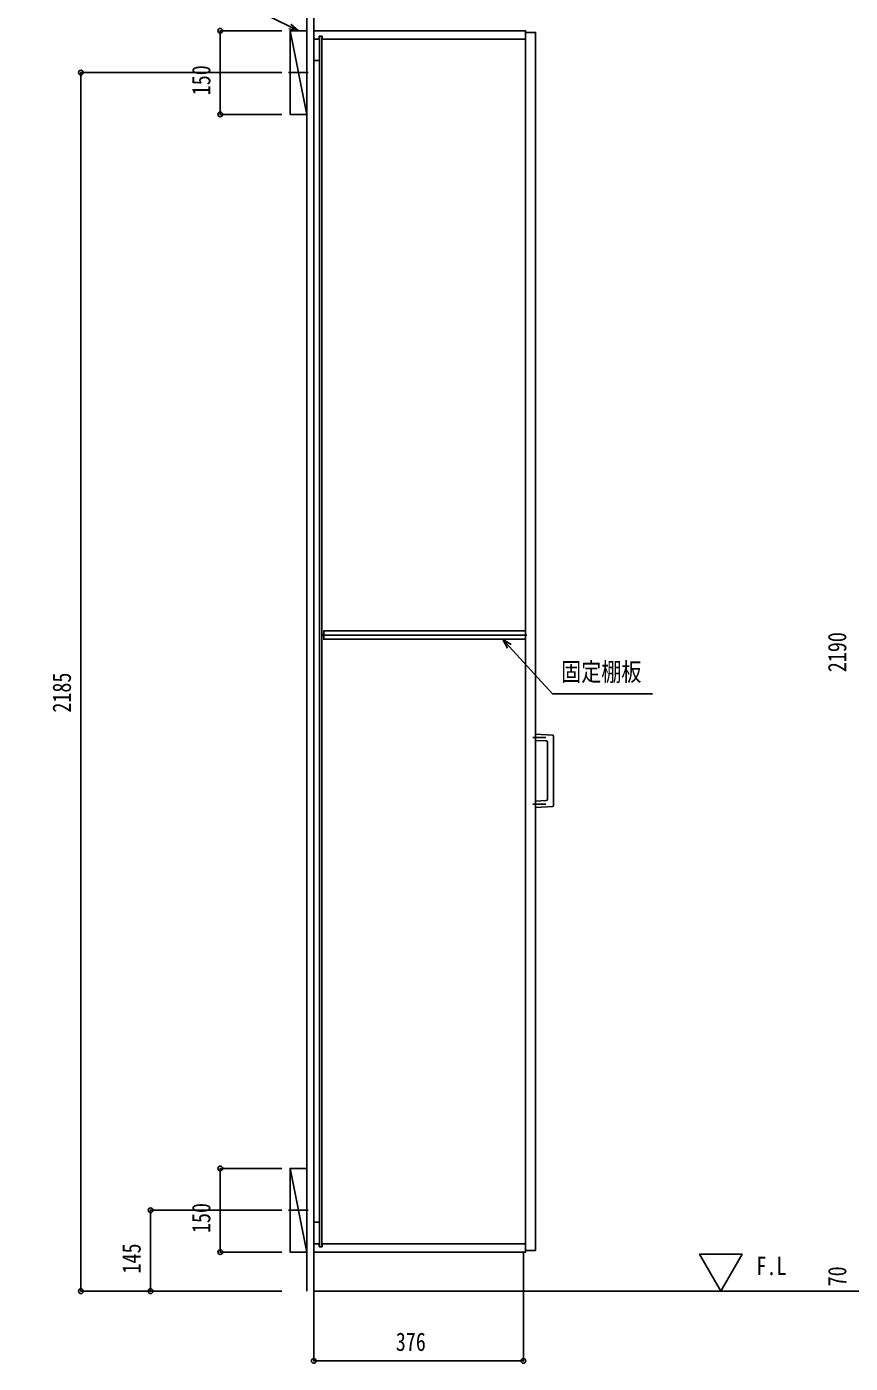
# Model space of a CAD drawing. Units: millimetres, scale not verified. Extents: x -4205 to 4205, y -2970 to 2970.
# Drawn here: x -1922 to -445, y -986 to 1410 of the extents above; entities that cross this region are included whole.
import ezdxf
from ezdxf.enums import TextEntityAlignment as Align

# ---------------------------------------------------------------- set-up
doc = ezdxf.new("R2010")
doc.units = ezdxf.units.MM
doc.header["$LTSCALE"] = 20
for name, color, linetype in [('0-1_USER1', 3, 'Continuous'), ('0-2_YKK_11', 7, 'Continuous'), ('0-3_YKK_12', 2, 'Continuous'), ('0-4_YKK_13', 4, 'Continuous'), ('0-5_YKK_D', 6, 'Continuous'), ('0-7_YSS_K', 3, 'Continuous')]:
    doc.layers.add(name, color=color, linetype=linetype)
doc.styles.add('ＭＳ ゴシック', font='')
doc.styles.get('ＭＳ ゴシック').set_extended_font_data('MS Gothic')

msp = doc.modelspace()

# ---------------------------------------------------------------- linework, layer by layer
at = {"layer": '0-2_YKK_11'}
msp.add_lwpolyline([(-1027.48, 326.8), (-1388.98, 326.8), (-1388.98, 311.8), (-1027.48, 311.8)], close=True, dxfattribs=at)
at = {"layer": '0-3_YKK_12'}
for p, q in [((-1396.98, 1393.54), (-1396.98, 1388.04)), ((-1391.98, 1393.54), (-1396.98, 1393.54)), ((-1396.48, 1393.54), (-1396.48, -777.46)), ((-1392.48, 1393.54), (-1392.48, -777.46)), ((-1391.98, 1393.54), (-1391.98, 1388.04)), ((-1396.98, 1388.04), (-1406.98, 1388.04)), ((-1026.98, 1388.04), (-1391.98, 1388.04)), ((-1396.48, 1349.54), (-1406.98, 1349.54)), ((-1452.27, 1328.04), (-1416.69, 1328.04)), ((-1024.69, 319.3), (-1391.77, 319.3)), ((-1452.27, -711.96), (-1416.69, -711.96)), ((-1396.48, -733.46), (-1406.98, -733.46)), ((-1406.98, -771.96), (-1396.98, -771.96)), ((-1396.98, -771.96), (-1396.98, -777.46)), ((-1391.98, -777.46), (-1396.98, -777.46)), ((-1391.98, -771.96), (-1391.98, -777.46)), ((-1391.98, -771.96), (-1026.98, -771.96))]:
    msp.add_line(p, q, dxfattribs=at)
for points in [[(-1406.98, -786.96), (-1026.98, -786.96), (-1026.98, 1403.04), (-1406.98, 1403.04)], [(-1026.98, -783.96), (-1008.98, -783.96), (-1008.98, 1400.04), (-1026.98, 1400.04)], [(-1406.98, -856.96), (-1030.98, -856.96), (-1030.98, -786.96), (-1406.98, -786.96)]]:
    msp.add_lwpolyline(points, close=True, dxfattribs=at)
at = {"layer": '0-4_YKK_13'}
for p, q in [((-990.93, 136.04), (-1014.08, 136.04)), ((-1008.98, 141.54), (-978.4, 139.94)), ((-1008.98, 130.53), (-1008.98, 141.54)), ((-989.88, 129.53), (-1008.98, 130.53)), ((-987.98, 24.54), (-987.98, 127.53)), ((-976.98, 138.44), (-976.98, 13.63)), ((-990.93, 16.04), (-1014.08, 16.04))]:
    msp.add_line(p, q, dxfattribs=at)
msp.add_lwpolyline([(-978.4, 12.13), (-1008.98, 10.53), (-1008.98, 21.54), (-989.88, 22.54)], dxfattribs=at)
for centre, radius, start, end in [((-989.98, 127.53), 2, 0.20478, 86.80473), ((-978.48, 138.44), 1.5, 359.78876, 87.2363), ((-989.98, 24.54), 2, 273.20478, 359.80473), ((-978.48, 13.63), 1.5, 272.78876, 0.2363)]:
    msp.add_arc(centre, radius, start, end, dxfattribs=at)
at = {"layer": '0-5_YKK_D'}
for p, q in [((-1464.42, 1403.04), (-1575.48, 1403.04)), ((-1574.48, 1253.04), (-1574.48, 1403.04)), ((-1464.42, 1328.04), (-1825.48, 1328.04)), ((-1824.48, -856.96), (-1824.48, 1328.04)), ((-1464.42, 1253.04), (-1575.48, 1253.04)), ((-1464.42, -636.96), (-1575.48, -636.96)), ((-1574.48, -786.96), (-1574.48, -636.96)), ((-1464.42, -711.96), (-1700.48, -711.96)), ((-1699.48, -856.96), (-1699.48, -711.96)), ((-1464.42, -786.96), (-1575.48, -786.96)), ((-1464.42, -856.96), (-1825.48, -856.96)), ((-1464.42, -856.96), (-1700.48, -856.96)), ((-1406.98, -857.96), (-1406.98, -982.96)), ((-1030.98, -857.96), (-1030.98, -982.96)), ((-1406.98, -981.96), (-1030.98, -981.96))]:
    msp.add_line(p, q, dxfattribs=at)
for points in [[(-1434.48, 1403.04), (-1449.74, 1410.52), (-1689.41, 1528.04), (-1921.65, 1528.04)], [(-1447.74, 1414.61), (-1434.48, 1403.04), (-1451.75, 1406.43)], [(-1052.97, 302.24), (-1067.78, 311.74), (-1059.7, 296.1)], [(-1067.78, 311.74), (-1056.33, 299.17), (-978.58, 213.81), (-799.56, 213.81)]]:
    msp.add_lwpolyline(points, dxfattribs=at)
for centre in [(-1574.48, 1403.04), (-1824.48, 1328.04), (-1574.48, 1253.04), (-1574.48, -636.96), (-1699.48, -711.96), (-1574.48, -786.96), (-1824.48, -856.96), (-1699.48, -856.96), (-1406.98, -981.96), (-1030.98, -981.96)]:
    msp.add_circle(centre, 4.25, dxfattribs=at)
at = {"layer": '0-7_YSS_K'}
for p, q in [((-1419.48, -856.96), (-1419.48, 1486.85)), ((-1406.98, -856.96), (-1406.98, 1486.85)), ((-1419.48, 1253.04), (-1449.48, 1403.04)), ((-1419.48, -786.96), (-1449.48, -636.96)), ((741.02, -856.96), (-1406.98, -856.96))]:
    msp.add_line(p, q, dxfattribs=at)
for points in [[(-1419.48, 1253.04), (-1449.48, 1253.04), (-1449.48, 1403.04), (-1419.48, 1403.04)], [(-1419.48, -786.96), (-1449.48, -786.96), (-1449.48, -636.96), (-1419.48, -636.96)], [(-676.83, -856.96), (-638.66, -790.86), (-714.99, -790.86)]]:
    msp.add_lwpolyline(points, close=True, dxfattribs=at)

# ---------------------------------------------------------------- texts
at = {"layer": '0-1_USER1', "style": 'ＭＳ ゴシック', "width": 0.8}
msp.add_text('F.L', height=32.99, dxfattribs=at).set_placement((-613, -838), align=Align.BOTTOM_LEFT)
at = {"layer": '0-5_YKK_D', "style": 'ＭＳ ゴシック', "width": 0.8}
for s, p in [('150', (-1582.48, 1287.24)), ('2190', (-441.98, 252.84)), ('2185', (-1832.48, 180.34)), ('150', (-1582.48, -752.76)), ('145', (-1707.48, -825.26)), ('70', (-441.98, -848.36))]:
    msp.add_text(s, height=32.99, rotation=90, dxfattribs=at).set_placement(p, align=Align.BOTTOM_LEFT)
for s, p in [('固定棚板', (-963.28, 227.18)), ('376', (-1259.78, -973.96))]:
    msp.add_text(s, height=32.99, dxfattribs=at).set_placement(p, align=Align.BOTTOM_LEFT)

doc.saveas('drawing.dxf')
